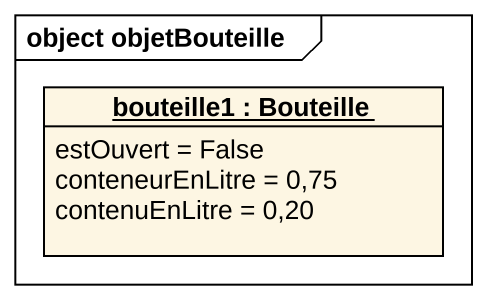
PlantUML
@startuml
mainframe object objetBouteille
hide circle
hide empty members
object "bouteille1 : Bouteille" as bouteille1 {
  estOuvert = False
  conteneurEnLitre = 0,75
  contenuEnLitre = 0,20
}
@enduml
